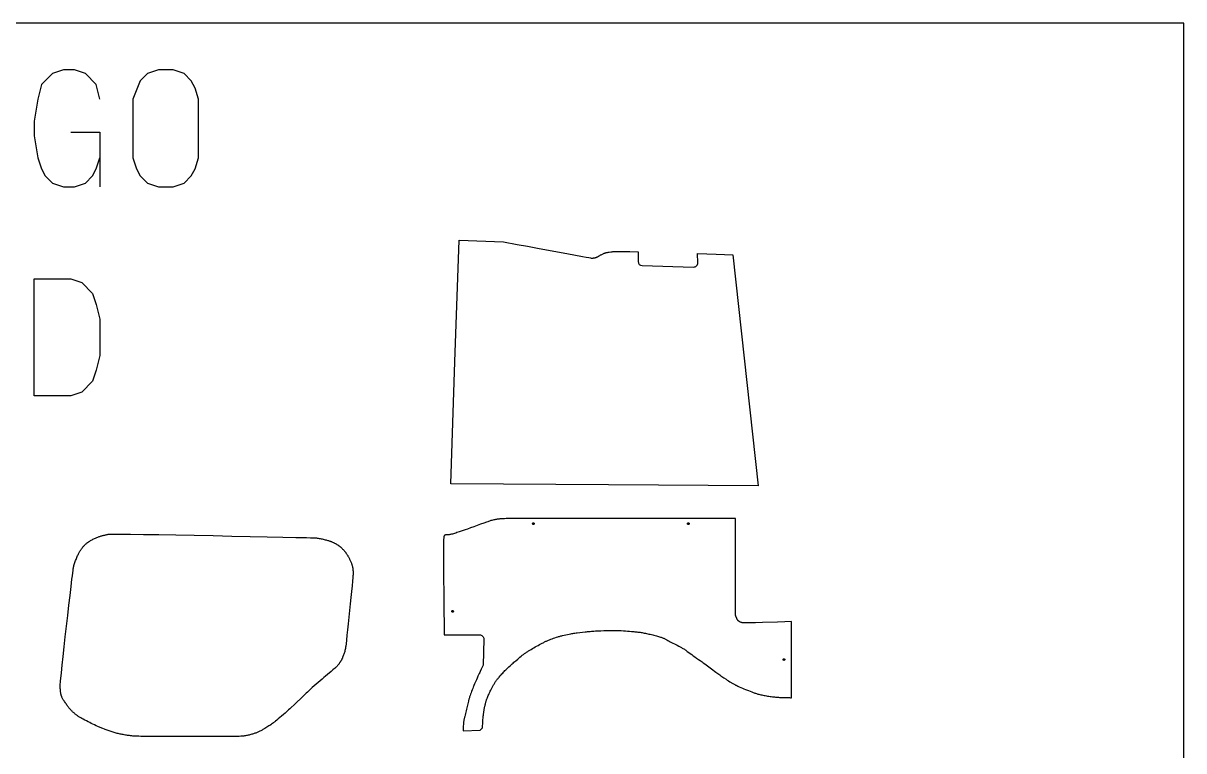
# Model space of a CAD drawing. Extents: x 0 to 10511, y 0 to 8892.
# Drawn here: x 7675 to 10511, y 7114 to 8892 of the extents above; entities that cross this region are included whole.
import ezdxf

# ---------------------------------------------------------------- set-up
doc = ezdxf.new("R2010")
doc.units = 0
doc.layers.add('Default_Layer', color=1, linetype='CONTINUOUS')

msp = doc.modelspace()

# ---------------------------------------------------------------- linework, layer by layer
at = {"layer": 'Default_Layer'}
for points in [[(5199.2, 5419.9), (10511.2, 5419.9), (10511.2, 8891.9), (5199.2, 8891.9), (5199.2, 5419.9)], [(8104.1, 8706.3), (8095.2, 8733), (8086.2, 8750.9), (8068.4, 8768.8), (8041.6, 8777.7), (8005.9, 8777.7), (7979.1, 8768.8), (7961.2, 8750.9), (7943.3, 8706.3), (7943.3, 8563.4), (7952.3, 8536.6), (7961.2, 8518.7), (7979.1, 8500.9), (8005.9, 8491.9), (8041.6, 8491.9), (8068.4, 8500.9), (8086.2, 8518.7), (8095.2, 8536.6), (8104.1, 8563.4), (8104.1, 8706.3)], [(7702.2, 7981.7), (7702.2, 8267.4), (7791.5, 8267.4), (7818.3, 8258.5), (7845.1, 8231.7), (7854, 8204.9), (7863, 8169.2), (7863, 8079.9), (7854, 8044.2), (7845.1, 8017.4), (7818.3, 7990.6), (7791.5, 7981.7), (7702.2, 7981.7)], [(8924.2, 7669.4), (8924.2, 7669.2), (8924.1, 7669), (8924.1, 7668.8), (8924, 7668.6), (8923.9, 7668.4), (8923.8, 7668.3), (8923.7, 7668.1), (8923.6, 7668), (8923.4, 7667.8), (8923.3, 7667.7), (8923.1, 7667.6), (8922.9, 7667.5), (8922.8, 7667.5), (8922.6, 7667.4), (8922.4, 7667.4), (8922.2, 7667.4), (8922, 7667.4), (8921.8, 7667.4), (8921.6, 7667.5), (8921.4, 7667.5), (8921.2, 7667.6), (8921, 7667.7), (8920.9, 7667.8), (8920.7, 7668), (8920.6, 7668.1), (8920.5, 7668.3), (8920.4, 7668.4), (8920.3, 7668.6), (8920.3, 7668.8), (8920.2, 7669), (8920.2, 7669.2), (8920.2, 7669.4), (8920.2, 7669.6), (8920.2, 7669.8), (8920.3, 7670), (8920.3, 7670.2), (8920.4, 7670.3), (8920.5, 7670.5), (8920.6, 7670.7), (8920.7, 7670.8), (8920.9, 7670.9), (8921, 7671), (8921.2, 7671.1), (8921.4, 7671.2), (8921.6, 7671.3), (8921.8, 7671.3), (8922, 7671.4), (8922.2, 7671.4), (8922.4, 7671.4), (8922.6, 7671.3), (8922.8, 7671.3), (8922.9, 7671.2), (8923.1, 7671.1), (8923.3, 7671), (8923.4, 7670.9), (8923.6, 7670.8), (8923.7, 7670.7), (8923.8, 7670.5), (8923.9, 7670.3), (8924, 7670.2), (8924.1, 7670), (8924.1, 7669.8), (8924.2, 7669.6), (8924.2, 7669.4)], [(9302.6, 7669.4), (9302.6, 7669.2), (9302.6, 7669), (9302.6, 7668.8), (9302.5, 7668.6), (9302.4, 7668.4), (9302.3, 7668.3), (9302.2, 7668.1), (9302.1, 7668), (9301.9, 7667.8), (9301.8, 7667.7), (9301.6, 7667.6), (9301.4, 7667.5), (9301.2, 7667.5), (9301, 7667.4), (9300.8, 7667.4), (9300.6, 7667.4), (9300.4, 7667.4), (9300.2, 7667.4), (9300, 7667.5), (9299.9, 7667.5), (9299.7, 7667.6), (9299.5, 7667.7), (9299.4, 7667.8), (9299.2, 7668), (9299.1, 7668.1), (9299, 7668.3), (9298.9, 7668.4), (9298.8, 7668.6), (9298.7, 7668.8), (9298.7, 7669), (9298.7, 7669.2), (9298.6, 7669.4), (9298.7, 7669.6), (9298.7, 7669.8), (9298.7, 7670), (9298.8, 7670.2), (9298.9, 7670.3), (9299, 7670.5), (9299.1, 7670.7), (9299.2, 7670.8), (9299.4, 7670.9), (9299.5, 7671), (9299.7, 7671.1), (9299.9, 7671.2), (9300, 7671.3), (9300.2, 7671.3), (9300.4, 7671.4), (9300.6, 7671.4), (9300.8, 7671.4), (9301, 7671.3), (9301.2, 7671.3), (9301.4, 7671.2), (9301.6, 7671.1), (9301.8, 7671), (9301.9, 7670.9), (9302.1, 7670.8), (9302.2, 7670.7), (9302.3, 7670.5), (9302.4, 7670.3), (9302.5, 7670.2), (9302.6, 7670), (9302.6, 7669.8), (9302.6, 7669.6), (9302.6, 7669.4)], [(7888.4, 7643.9), (7889.1, 7644), (7890.6, 7644), (7895.4, 7644), (7902.7, 7644), (7912.2, 7643.9), (7923.8, 7643.7), (7937.3, 7643.5), (7969.4, 7643.1), (8007, 7642.5), (8048.7, 7641.7), (8093.3, 7640.9), (8139.3, 7640.1), (8185.3, 7639.2), (8230, 7638.3), (8271.9, 7637.5), (8309.7, 7636.6), (8341.9, 7635.9), (8355.6, 7635.6), (8367.3, 7635.3), (8377, 7635), (8384.5, 7634.8), (8389.5, 7634.6), (8391, 7634.5), (8391.9, 7634.4), (8394.1, 7634.1), (8396.4, 7633.7), (8398.8, 7633.3), (8401.2, 7632.9), (8403.6, 7632.4), (8406, 7631.9), (8408.4, 7631.3), (8410.8, 7630.8), (8413.1, 7630.2), (8415.3, 7629.6), (8417.5, 7629.1), (8419.5, 7628.5), (8421.4, 7627.9), (8423.1, 7627.4), (8424.6, 7626.9), (8426, 7626.4), (8427.3, 7625.9), (8428.5, 7625.4), (8429.8, 7624.9), (8431.1, 7624.3), (8432.4, 7623.7), (8433.7, 7623.1), (8435, 7622.5), (8436.3, 7621.9), (8437.5, 7621.2), (8438.8, 7620.6), (8439.9, 7619.9), (8441.1, 7619.3), (8442.1, 7618.6), (8443.2, 7618), (8444.1, 7617.4), (8445, 7616.8), (8445.9, 7616.2), (8446.7, 7615.6), (8447.5, 7615), (8448.4, 7614.4), (8449.2, 7613.7), (8450, 7613.1), (8450.8, 7612.4), (8451.6, 7611.7), (8453.1, 7610.3), (8454.6, 7608.9), (8456, 7607.4), (8457.5, 7605.9), (8458.2, 7605.1), (8458.9, 7604.3), (8459.6, 7603.4), (8460.4, 7602.5), (8461.9, 7600.7), (8462.6, 7599.7), (8463.4, 7598.7), (8464.1, 7597.7), (8464.9, 7596.6), (8465.6, 7595.6), (8466.3, 7594.5), (8467, 7593.5), (8467.7, 7592.4), (8468.3, 7591.3), (8469, 7590.3), (8469.6, 7589.2), (8470.3, 7588), (8470.9, 7586.7), (8471.7, 7585.3), (8472.4, 7583.8), (8473.1, 7582.3), (8473.9, 7580.8), (8474.6, 7579.2), (8475.3, 7577.6), (8476, 7576.1), (8476.6, 7574.5), (8477.2, 7573), (8477.8, 7571.5), (8478.3, 7570.1), (8478.7, 7568.8), (8479.1, 7567.5), (8479.4, 7566.3), (8479.7, 7565.1), (8480, 7563.8), (8480.2, 7562.6), (8480.5, 7561.3), (8480.7, 7560.1), (8480.8, 7558.8), (8481, 7557.6), (8481.1, 7556.3), (8481.2, 7555.1), (8481.3, 7553.8), (8481.4, 7552.6), (8481.5, 7551.3), (8481.5, 7550), (8481.6, 7547.5), (8481.6, 7547.1), (8481.5, 7546.4), (8481.4, 7544.4), (8481.2, 7541.6), (8480.9, 7538.1), (8480, 7528.9), (8478.9, 7517.3), (8477.6, 7503.8), (8476.1, 7489), (8474.5, 7473.2), (8472.8, 7456.9), (8469.5, 7424.9), (8467.9, 7410), (8466.5, 7396.6), (8465.3, 7385.1), (8464.3, 7376), (8463.5, 7369.7), (8463.3, 7367.8), (8463.1, 7366.7), (8462.9, 7365.6), (8462.7, 7364.4), (8462.1, 7362), (8461.6, 7359.7), (8460.9, 7357.3), (8460.3, 7355), (8459.6, 7352.8), (8458.9, 7350.7), (8458.2, 7348.6), (8457.5, 7346.7), (8456.7, 7344.7), (8456, 7342.7), (8455.2, 7340.8), (8454.3, 7338.9), (8453.8, 7337.9), (8453.4, 7337), (8452.9, 7336.1), (8452.4, 7335.2), (8451.9, 7334.2), (8451.4, 7333.3), (8450.8, 7332.5), (8450.2, 7331.6), (8449.6, 7330.7), (8449, 7329.8), (8448.4, 7329), (8447.7, 7328.1), (8447.1, 7327.3), (8446.4, 7326.4), (8445, 7324.7), (8443.6, 7323.1), (8442.2, 7321.5), (8440.7, 7319.9), (8439.8, 7319.1), (8438.7, 7318), (8437.3, 7316.7), (8435.7, 7315.3), (8432, 7312.1), (8427.8, 7308.4), (8418.8, 7300.7), (8414.4, 7296.9), (8410.3, 7293.4), (8405.6, 7289.3), (8400.8, 7285.1), (8391.2, 7276.9), (8386.4, 7272.8), (8381.7, 7268.7), (8376.9, 7264.5), (8374.6, 7262.4), (8372.2, 7260.3), (8369.7, 7257.9), (8366.8, 7255.2), (8363.6, 7252.2), (8360.1, 7248.9), (8352.6, 7241.8), (8344.8, 7234.3), (8337.1, 7226.9), (8330, 7220.1), (8326.8, 7217.1), (8323.9, 7214.4), (8321.4, 7212.1), (8319.3, 7210.2), (8315.4, 7206.7), (8311.2, 7203.1), (8306.9, 7199.4), (8302.6, 7195.8), (8298.5, 7192.3), (8294.8, 7189.2), (8291.6, 7186.6), (8290.2, 7185.5), (8289, 7184.6), (8286.8, 7183), (8284.6, 7181.3), (8282.3, 7179.7), (8280.1, 7178.1), (8277.8, 7176.6), (8275.5, 7175.1), (8273.2, 7173.6), (8270.9, 7172.2), (8268.3, 7170.6), (8265.5, 7168.9), (8262.4, 7167.1), (8260.8, 7166.1), (8259.1, 7165.2), (8257.4, 7164.3), (8255.7, 7163.3), (8253.9, 7162.4), (8252.2, 7161.5), (8250.4, 7160.7), (8248.7, 7159.9), (8246.9, 7159.2), (8245.2, 7158.5), (8243.5, 7157.8), (8241.7, 7157.2), (8239.8, 7156.5), (8237.8, 7155.9), (8235.8, 7155.3), (8233.8, 7154.7), (8231.6, 7154.1), (8229.5, 7153.5), (8227.3, 7153), (8225.2, 7152.5), (8223, 7152), (8220.8, 7151.5), (8218.6, 7151.1), (8216.4, 7150.8), (8214.2, 7150.4), (8212.1, 7150.1), (8211.4, 7150.1), (8210.4, 7150), (8207.4, 7149.9), (8203.3, 7149.8), (8198.1, 7149.7), (8191.8, 7149.6), (8184.7, 7149.5), (8168, 7149.4), (8148.6, 7149.3), (8127.2, 7149.2), (8104.5, 7149.2), (8081.1, 7149.2), (8057.6, 7149.3), (8034.8, 7149.3), (8013.2, 7149.4), (7993.7, 7149.5), (7976.7, 7149.6), (7969.4, 7149.7), (7963.1, 7149.8), (7957.7, 7149.9), (7953.4, 7150), (7950.2, 7150), (7949.1, 7150.1), (7948.3, 7150.1), (7945.7, 7150.4), (7943.1, 7150.6), (7940.5, 7150.9), (7937.9, 7151.2), (7935.4, 7151.5), (7932.8, 7151.8), (7930.2, 7152.2), (7927.6, 7152.6), (7925.1, 7153), (7922.5, 7153.4), (7920, 7153.9), (7917.5, 7154.4), (7915, 7154.9), (7912.5, 7155.4), (7910, 7155.9), (7907.6, 7156.5), (7905.1, 7157.1), (7902.7, 7157.7), (7900.2, 7158.4), (7897.7, 7159.1), (7895.3, 7159.8), (7892.8, 7160.6), (7890.3, 7161.4), (7887.9, 7162.2), (7885.4, 7163), (7883, 7163.8), (7880.7, 7164.6), (7878.4, 7165.5), (7876.1, 7166.3), (7873.9, 7167.1), (7869.7, 7168.7), (7867.7, 7169.5), (7865.7, 7170.3), (7863.7, 7171.2), (7861.6, 7172.1), (7859.6, 7172.9), (7857.6, 7173.8), (7853.6, 7175.7), (7849.7, 7177.6), (7845.8, 7179.5), (7841.9, 7181.4), (7838.2, 7183.3), (7834.3, 7185.3), (7830.3, 7187.3), (7826.2, 7189.4), (7822.2, 7191.6), (7820.2, 7192.6), (7818.3, 7193.7), (7816.5, 7194.7), (7814.7, 7195.8), (7813, 7196.8), (7811.5, 7197.7), (7810, 7198.6), (7808.7, 7199.5), (7807.5, 7200.4), (7806.3, 7201.3), (7805.1, 7202.2), (7803.9, 7203.1), (7802.7, 7204.1), (7801.5, 7205), (7800.4, 7206), (7799.2, 7207), (7798.1, 7208), (7797, 7209), (7795.9, 7210), (7794.8, 7211.1), (7793.7, 7212.1), (7792.7, 7213.2), (7791.7, 7214.3), (7790.6, 7215.4), (7789.6, 7216.6), (7788.4, 7218), (7787.2, 7219.5), (7786, 7221.1), (7784.7, 7222.8), (7783.4, 7224.6), (7782.1, 7226.3), (7780.9, 7228.1), (7779.6, 7229.9), (7778.5, 7231.6), (7776.3, 7234.8), (7775.4, 7236.2), (7774.6, 7237.4), (7774, 7238.5), (7773.4, 7239.3), (7772.6, 7240.8), (7771.8, 7242.3), (7770.9, 7243.9), (7770.2, 7245.4), (7769.8, 7246.2), (7769.5, 7247), (7769.1, 7247.8), (7768.8, 7248.6), (7768.5, 7249.4), (7768.3, 7250.2), (7768, 7251), (7767.8, 7251.8), (7767.6, 7252.7), (7767.4, 7253.8), (7767.2, 7255), (7767, 7256.4), (7766.8, 7257.9), (7766.6, 7259.4), (7766.5, 7261.1), (7766.3, 7262.8), (7766.2, 7264.5), (7766.1, 7266.3), (7766, 7268.1), (7765.9, 7269.9), (7765.9, 7271.7), (7765.9, 7273.4), (7765.9, 7275), (7765.9, 7276.6), (7765.9, 7277.2), (7766, 7278.2), (7766.2, 7281.1), (7766.6, 7285.4), (7767.2, 7290.9), (7768.7, 7305.2), (7770.6, 7323.4), (7772.9, 7344.6), (7775.5, 7368.1), (7778.3, 7393.2), (7781.2, 7419.1), (7784.1, 7445), (7787, 7470.2), (7789.8, 7494), (7792.4, 7515.5), (7793.5, 7525.2), (7794.6, 7534.1), (7795.6, 7542.1), (7796.5, 7549), (7797.3, 7554.8), (7797.9, 7559.4), (7798.2, 7561.3), (7798.4, 7562.7), (7798.6, 7563.9), (7798.8, 7564.6), (7799.4, 7567), (7800.2, 7569.5), (7800.9, 7571.9), (7801.7, 7574.4), (7802.6, 7576.9), (7803.5, 7579.4), (7804.5, 7581.8), (7805.4, 7584.3), (7806.4, 7586.6), (7807.4, 7589), (7808.4, 7591.2), (7809.4, 7593.3), (7810.4, 7595.3), (7811.4, 7597.2), (7812.4, 7599), (7813.3, 7600.6), (7814.2, 7602.1), (7815.2, 7603.7), (7816.2, 7605.2), (7817.2, 7606.6), (7818.2, 7608.1), (7819.3, 7609.6), (7820.4, 7611), (7821.5, 7612.4), (7822.7, 7613.8), (7823.8, 7615.1), (7825.1, 7616.4), (7826.3, 7617.7), (7827.6, 7619), (7828.9, 7620.2), (7830.2, 7621.4), (7831.6, 7622.5), (7832.3, 7623), (7833.1, 7623.6), (7833.8, 7624.2), (7834.6, 7624.7), (7835.5, 7625.3), (7836.3, 7625.8), (7838.1, 7626.9), (7839.9, 7628), (7841.8, 7629), (7843.8, 7630.1), (7845.8, 7631.1), (7847.8, 7632), (7849.8, 7633), (7851.8, 7633.9), (7853.7, 7634.7), (7855.6, 7635.5), (7857.5, 7636.3), (7859.3, 7637), (7861, 7637.6), (7862.6, 7638.2), (7864.3, 7638.8), (7866, 7639.3), (7867.7, 7639.8), (7869.4, 7640.3), (7871.1, 7640.8), (7872.8, 7641.2), (7874.5, 7641.6), (7876.2, 7642), (7877.9, 7642.4), (7879.7, 7642.7), (7881.4, 7643), (7883.1, 7643.3), (7884.9, 7643.5), (7886.6, 7643.7), (7888.4, 7643.9)], [(8726.5, 7455.1), (8726.5, 7454.9), (8726.5, 7454.7), (8726.4, 7454.5), (8726.4, 7454.4), (8726.3, 7454.2), (8726.2, 7454), (8726.1, 7453.9), (8725.9, 7453.7), (8725.8, 7453.6), (8725.6, 7453.5), (8725.5, 7453.4), (8725.3, 7453.3), (8725.1, 7453.2), (8724.9, 7453.2), (8724.7, 7453.2), (8724.5, 7453.1), (8724.3, 7453.2), (8724.1, 7453.2), (8723.9, 7453.2), (8723.7, 7453.3), (8723.6, 7453.4), (8723.4, 7453.5), (8723.2, 7453.6), (8723.1, 7453.7), (8723, 7453.9), (8722.9, 7454), (8722.8, 7454.2), (8722.7, 7454.4), (8722.6, 7454.5), (8722.6, 7454.7), (8722.5, 7454.9), (8722.5, 7455.1), (8722.5, 7455.3), (8722.6, 7455.5), (8722.6, 7455.7), (8722.7, 7455.9), (8722.8, 7456.1), (8722.9, 7456.3), (8723, 7456.4), (8723.1, 7456.6), (8723.2, 7456.7), (8723.4, 7456.8), (8723.6, 7456.9), (8723.7, 7457), (8723.9, 7457.1), (8724.1, 7457.1), (8724.3, 7457.1), (8724.5, 7457.1), (8724.7, 7457.1), (8724.9, 7457.1), (8725.1, 7457.1), (8725.3, 7457), (8725.5, 7456.9), (8725.6, 7456.8), (8725.8, 7456.7), (8725.9, 7456.6), (8726.1, 7456.4), (8726.2, 7456.3), (8726.3, 7456.1), (8726.4, 7455.9), (8726.4, 7455.7), (8726.5, 7455.5), (8726.5, 7455.3), (8726.5, 7455.1)], [(9536.2, 7337.4), (9536.2, 7337.2), (9536.1, 7337), (9536.1, 7336.8), (9536, 7336.6), (9535.9, 7336.4), (9535.8, 7336.3), (9535.7, 7336.1), (9535.6, 7336), (9535.4, 7335.8), (9535.3, 7335.7), (9535.1, 7335.6), (9534.9, 7335.5), (9534.8, 7335.5), (9534.6, 7335.4), (9534.4, 7335.4), (9534.2, 7335.4), (9534, 7335.4), (9533.8, 7335.4), (9533.6, 7335.5), (9533.4, 7335.5), (9533.2, 7335.6), (9533, 7335.7), (9532.9, 7335.8), (9532.8, 7336), (9532.6, 7336.1), (9532.5, 7336.3), (9532.4, 7336.4), (9532.3, 7336.6), (9532.3, 7336.8), (9532.2, 7337), (9532.2, 7337.2), (9532.2, 7337.4), (9532.2, 7337.6), (9532.2, 7337.8), (9532.3, 7338), (9532.3, 7338.2), (9532.4, 7338.3), (9532.5, 7338.5), (9532.6, 7338.7), (9532.8, 7338.8), (9532.9, 7338.9), (9533, 7339), (9533.2, 7339.1), (9533.4, 7339.2), (9533.6, 7339.3), (9533.8, 7339.3), (9534, 7339.4), (9534.2, 7339.4), (9534.4, 7339.4), (9534.6, 7339.3), (9534.8, 7339.3), (9534.9, 7339.2), (9535.1, 7339.1), (9535.3, 7339), (9535.4, 7338.9), (9535.6, 7338.8), (9535.7, 7338.7), (9535.8, 7338.5), (9535.9, 7338.3), (9536, 7338.2), (9536.1, 7338), (9536.1, 7337.8), (9536.2, 7337.6), (9536.2, 7337.4)]]:
    msp.add_lwpolyline(points, close=True, dxfattribs=at)
for points in [[(7863, 8706.3), (7854, 8742), (7827.3, 8768.8), (7800.5, 8777.7), (7773.7, 8777.7), (7746.9, 8768.8), (7720.1, 8742), (7711.2, 8706.3), (7702.2, 8652.7), (7702.2, 8617), (7711.2, 8563.4), (7720.1, 8536.6), (7729, 8518.7), (7746.9, 8500.9), (7773.7, 8491.9), (7800.5, 8491.9), (7827.3, 8500.9), (7845.1, 8518.7), (7854, 8536.6), (7863, 8563.4)], [(7791.5, 8625.9), (7863, 8625.9), (7863, 8491.9)]]:
    msp.add_lwpolyline(points, dxfattribs=at)
for points in [[(8740.4, 8362.1), (8849.3, 8357.7), (8882.6, 8351.6), (8907.6, 8347), (8935.9, 8341.7), (8994.5, 8330.8), (9020.8, 8325.9), (9042.4, 8322), (9050.9, 8320.4), (9057.4, 8319.3), (9061.8, 8318.5), (9063.1, 8318.3), (9063.7, 8318.3), (9065.1, 8318.2), (9066.4, 8318.2), (9067.7, 8318.3), (9069, 8318.4), (9070.4, 8318.6), (9071, 8318.7), (9071.7, 8318.8), (9072.3, 8318.9), (9073, 8319.1), (9073.6, 8319.2), (9074.2, 8319.4), (9074.9, 8319.7), (9075.6, 8319.9), (9076.4, 8320.3), (9077.2, 8320.7), (9078.1, 8321.1), (9078.9, 8321.6), (9080.8, 8322.6), (9082.6, 8323.7), (9084.5, 8324.7), (9086.2, 8325.7), (9087, 8326.1), (9087.8, 8326.5), (9090.7, 8327.9), (9092.2, 8328.6), (9093.7, 8329.2), (9095.3, 8329.9), (9096.8, 8330.4), (9097.6, 8330.7), (9098.3, 8331), (9099.1, 8331.2), (9099.9, 8331.4), (9100.8, 8331.6), (9101.9, 8331.9), (9103.1, 8332.1), (9104.5, 8332.3), (9105.9, 8332.6), (9107.5, 8332.8), (9111, 8333.2), (9114.6, 8333.7), (9116.4, 8333.9), (9118.2, 8334), (9120, 8334.2), (9121.8, 8334.3), (9123.5, 8334.4), (9125.1, 8334.5), (9125.9, 8334.5), (9127, 8334.5), (9130.4, 8334.5), (9135.2, 8334.4), (9141.4, 8334.3), (9157.5, 8333.9), (9177.8, 8333.3), (9177.8, 8309.8, 0.406167), (9187.5, 8299.8), (9313.3, 8296.3, 0.206269), (9320.6, 8299.2, 0.206269), (9323.6, 8306.6), (9322.9, 8329), (9369, 8327.7), (9409.6, 8326.5), (9471.1, 7761.4), (9105.3, 7764.1), (8720.5, 7766.8), (8730.4, 8064.4), (8740.4, 8362.1)], [(8862.7, 7681.8), (8859, 7681.7), (8855.2, 7681.6), (8851.3, 7681.4), (8847.4, 7681.3), (8843.6, 7681.1), (8840.2, 7680.8), (8838.6, 7680.7), (8837.1, 7680.6), (8835.7, 7680.4), (8834.5, 7680.2), (8833.3, 7680.1), (8832.1, 7679.9), (8829.8, 7679.5), (8827.5, 7679), (8825.2, 7678.5), (8822.9, 7677.9), (8820.6, 7677.3), (8818.3, 7676.7), (8816, 7676), (8814.6, 7675.6), (8812.7, 7674.9), (8810.3, 7674.1), (8807.4, 7673.1), (8800.7, 7670.7), (8793, 7668), (8776.3, 7661.9), (8768.2, 7659), (8760.8, 7656.3), (8755.6, 7654.5), (8750.5, 7652.6), (8745.4, 7650.8), (8742.8, 7649.9), (8740.3, 7649.1), (8735, 7647.4), (8732.2, 7646.5), (8729.5, 7645.7), (8726.8, 7644.8), (8724.3, 7644.1), (8721.9, 7643.4), (8719.8, 7642.9), (8719.3, 7642.7), (8718.8, 7642.7), (8718.3, 7642.6), (8717.7, 7642.5), (8716.6, 7642.4), (8715.5, 7642.4), (8714.4, 7642.3), (8713.3, 7642.3), (8712.2, 7642.3), (8711.1, 7642.3), (8710, 7642.2), (8709.4, 7642.1), (8708.9, 7642.1), (8708.4, 7642), (8707.9, 7641.9), (8707.4, 7641.8), (8706.9, 7641.6), (8706.5, 7641.4), (8706, 7641.3), (8705.6, 7641), (8705.2, 7640.8), (8704.8, 7640.5), (8704.4, 7640.2), (8704.1, 7639.9), (8703.7, 7639.5), (8703.6, 7639.3), (8703.6, 7639.2), (8703.5, 7638.9), (8703.4, 7638.6), (8703.3, 7637.9), (8703.2, 7636.9), (8703, 7635.8), (8702.9, 7634.4), (8702.8, 7632.9), (8702.7, 7631.2), (8702.6, 7629.3), (8702.6, 7627.2), (8702.4, 7622.5), (8702.3, 7617.2), (8702.3, 7611.2), (8702.2, 7604.7), (8702.2, 7597.7), (8702.2, 7590.3), (8702.2, 7582.4), (8702.3, 7565.4), (8702.4, 7547.2), (8702.6, 7528.1), (8702.8, 7508.5), (8703.2, 7468.9), (8703.4, 7449.6), (8703.6, 7431), (8703.7, 7413.6), (8703.7, 7405.5), (8703.7, 7397.7), (8790.8, 7397.7, -0.20163), (8797.9, 7394.7, -0.20163), (8800.8, 7387.5), (8799.4, 7323.8), (8797, 7318.7), (8794.5, 7313.6), (8792.1, 7308.4), (8790.9, 7305.8), (8789.7, 7303.3), (8786.6, 7296.4), (8784.7, 7292.1), (8782.6, 7287.5), (8780.5, 7282.7), (8778.4, 7278.1), (8776.6, 7273.8), (8775.8, 7271.8), (8775, 7270), (8773.7, 7266.6), (8772.3, 7263.2), (8771, 7259.7), (8769.6, 7256.2), (8768.4, 7252.7), (8767.2, 7249.3), (8766.6, 7247.6), (8766, 7245.9), (8765.5, 7244.2), (8765, 7242.6), (8764.5, 7240.9), (8764.1, 7239.2), (8763.6, 7237.6), (8763.2, 7235.9), (8762.4, 7232.6), (8761.7, 7229.2), (8760.3, 7222.5), (8759.6, 7219.1), (8758.8, 7215.8), (8757.9, 7212.3), (8757, 7208.8), (8756, 7205.2), (8755.1, 7201.7), (8754.1, 7198.2), (8753.7, 7196.5), (8753.3, 7194.8), (8752.9, 7193.1), (8752.6, 7191.5), (8752.3, 7189.8), (8752, 7188.3), (8751.8, 7186.7), (8751.6, 7185.2), (8751.4, 7183.6), (8751.3, 7182.1), (8751.1, 7180.5), (8751, 7179), (8750.8, 7175.8), (8750.7, 7172.7), (8750.5, 7169.6), (8750.4, 7166.4), (8750.2, 7163.3), (8791.6, 7164.9), (8797.4, 7170.7), (8797.8, 7175.4), (8798.1, 7180.2), (8798.8, 7190), (8799.2, 7194.7), (8799.4, 7197), (8799.6, 7199.3), (8799.8, 7201.5), (8800, 7203.6), (8800.3, 7205.6), (8800.6, 7207.5), (8800.9, 7209.4), (8801.2, 7211.3), (8801.5, 7213.2), (8801.9, 7215.2), (8802.6, 7219.2), (8803.5, 7223.2), (8803.9, 7225.1), (8804.3, 7227), (8804.8, 7228.8), (8805.2, 7230.6), (8805.6, 7232.3), (8806, 7233.9), (8806.5, 7235.4), (8806.9, 7236.8), (8807.3, 7238.1), (8807.7, 7239.4), (8808.2, 7240.7), (8808.7, 7242), (8809.1, 7243.3), (8809.6, 7244.6), (8810.7, 7247.2), (8811.8, 7249.7), (8812.9, 7252.3), (8814, 7254.8), (8815.2, 7257.3), (8816.5, 7260), (8817.9, 7262.9), (8819.5, 7266.1), (8821.2, 7269.3), (8822.1, 7271), (8823, 7272.7), (8823.9, 7274.3), (8824.9, 7276), (8825.8, 7277.6), (8826.8, 7279.2), (8827.8, 7280.8), (8828.8, 7282.3), (8829.8, 7283.8), (8830.9, 7285.3), (8832, 7286.8), (8833.2, 7288.3), (8834.4, 7289.9), (8835.6, 7291.4), (8836.8, 7292.9), (8838.1, 7294.4), (8840.5, 7297.2), (8842.9, 7299.9), (8845.1, 7302.4), (8847, 7304.5), (8848.8, 7306.5), (8850.7, 7308.4), (8852.6, 7310.3), (8854.5, 7312.1), (8856.4, 7314), (8858.3, 7315.8), (8862.2, 7319.4), (8866.2, 7323.2), (8868.2, 7325.1), (8870.3, 7327), (8872.4, 7328.9), (8874.5, 7330.8), (8876.7, 7332.7), (8878.8, 7334.5), (8883.6, 7338.6), (8886.2, 7340.9), (8889, 7343.2), (8891.9, 7345.5), (8893.3, 7346.7), (8894.8, 7347.9), (8896.3, 7349), (8897.7, 7350.1), (8899.2, 7351.2), (8900.6, 7352.2), (8902.1, 7353.2), (8903.6, 7354.2), (8905.1, 7355.3), (8906.6, 7356.3), (8908.2, 7357.3), (8909.8, 7358.3), (8913.1, 7360.3), (8916.5, 7362.3), (8919.8, 7364.2), (8923.2, 7366.2), (8926.5, 7368.1), (8929.8, 7370), (8933.3, 7371.9), (8936.7, 7373.8), (8940.3, 7375.8), (8943.8, 7377.6), (8945.5, 7378.5), (8947.3, 7379.4), (8949, 7380.3), (8950.8, 7381.1), (8952.5, 7381.9), (8954.2, 7382.7), (8955.9, 7383.5), (8957.6, 7384.2), (8959.3, 7384.9), (8961, 7385.6), (8962.7, 7386.3), (8964.4, 7387), (8967.8, 7388.3), (8971.3, 7389.6), (8974.8, 7390.8), (8978.3, 7391.9), (8981.9, 7393), (8983.7, 7393.5), (8985.5, 7394.1), (8987.4, 7394.6), (8989.3, 7395.1), (8991.3, 7395.6), (8993.2, 7396.1), (8997.3, 7397.1), (9001.4, 7398), (9005.5, 7398.9), (9009.6, 7399.7), (9013.7, 7400.5), (9015.8, 7400.8), (9018.1, 7401.2), (9020.7, 7401.6), (9023.3, 7402), (9026.2, 7402.4), (9029.1, 7402.8), (9035.3, 7403.6), (9041.7, 7404.3), (9048.2, 7405), (9051.4, 7405.4), (9054.5, 7405.7), (9057.6, 7406), (9060.6, 7406.2), (9063.7, 7406.5), (9066.8, 7406.7), (9070, 7407), (9073.4, 7407.2), (9080.2, 7407.6), (9087, 7407.9), (9093.8, 7408.2), (9100.3, 7408.4), (9103.4, 7408.5), (9106.3, 7408.6), (9109.1, 7408.6), (9111.7, 7408.6), (9116.7, 7408.6), (9121.8, 7408.6), (9126.8, 7408.5), (9131.8, 7408.3), (9136.8, 7408.1), (9141.9, 7407.8), (9146.9, 7407.5), (9151.9, 7407.1), (9156.9, 7406.7), (9162.1, 7406.2), (9167.2, 7405.7), (9169.8, 7405.5), (9172.4, 7405.2), (9175, 7404.9), (9177.6, 7404.6), (9180.2, 7404.2), (9182.8, 7403.9), (9185.4, 7403.5), (9187.9, 7403.1), (9190.5, 7402.6), (9193, 7402.2), (9195.7, 7401.7), (9198.5, 7401.1), (9201.4, 7400.5), (9204.4, 7399.8), (9207.4, 7399.1), (9210.5, 7398.4), (9213.6, 7397.6), (9216.6, 7396.9), (9219.6, 7396.1), (9222.5, 7395.3), (9225.3, 7394.6), (9227.9, 7393.8), (9230.3, 7393.1), (9232.5, 7392.4), (9234.4, 7391.8), (9236.1, 7391.2), (9237.6, 7390.6), (9239.1, 7389.9), (9240.6, 7389.3), (9242.1, 7388.6), (9243.5, 7387.9), (9245, 7387.1), (9246.4, 7386.4), (9247.8, 7385.6), (9250.7, 7384), (9253.5, 7382.4), (9256.4, 7380.9), (9257.8, 7380.1), (9259.3, 7379.4), (9262.8, 7377.6), (9266.4, 7375.8), (9269.9, 7374), (9273.5, 7372.2), (9277, 7370.4), (9278.8, 7369.5), (9280.5, 7368.5), (9282.3, 7367.6), (9284, 7366.6), (9285.7, 7365.6), (9287.4, 7364.6), (9289.2, 7363.5), (9290.9, 7362.4), (9292.7, 7361.2), (9294.4, 7360), (9296.2, 7358.7), (9298, 7357.4), (9301.7, 7354.8), (9305.4, 7352.1), (9309.1, 7349.4), (9312.7, 7346.7), (9316.4, 7344), (9320.8, 7340.9), (9325.2, 7337.8), (9329.7, 7334.7), (9334.1, 7331.6), (9336.9, 7329.5), (9340.8, 7326.6), (9350.5, 7319.4), (9360.4, 7312.1), (9364.5, 7309.1), (9367.6, 7306.8), (9372.5, 7303.2), (9377.4, 7299.7), (9379.9, 7297.9), (9382.4, 7296.2), (9384.9, 7294.4), (9387.4, 7292.7), (9392.8, 7289.1), (9395.7, 7287.2), (9398.7, 7285.2), (9401.8, 7283.2), (9403.3, 7282.3), (9404.9, 7281.3), (9406.4, 7280.4), (9408, 7279.5), (9409.5, 7278.6), (9411.1, 7277.8), (9412.6, 7276.9), (9414.3, 7276.1), (9416, 7275.2), (9417.7, 7274.4), (9419.5, 7273.6), (9421.3, 7272.7), (9425.1, 7271), (9428.9, 7269.3), (9432.8, 7267.7), (9436.6, 7266.1), (9440.4, 7264.5), (9447.8, 7261.4), (9451.6, 7259.9), (9455.4, 7258.3), (9457.3, 7257.6), (9459.2, 7256.9), (9461.1, 7256.2), (9463, 7255.5), (9465, 7254.9), (9466.9, 7254.2), (9468.9, 7253.7), (9470.8, 7253.1), (9472.9, 7252.6), (9475.2, 7252), (9477.6, 7251.5), (9480.2, 7250.9), (9482.9, 7250.4), (9485.7, 7249.9), (9488.5, 7249.3), (9491.5, 7248.8), (9494.4, 7248.3), (9497.4, 7247.9), (9500.3, 7247.4), (9503.2, 7247), (9506, 7246.6), (9508.7, 7246.3), (9511.3, 7245.9), (9513.8, 7245.7), (9516.2, 7245.4), (9518.6, 7245.2), (9521, 7245.1), (9523.4, 7244.9), (9525.8, 7244.8), (9528.3, 7244.7), (9533.1, 7244.6), (9537.9, 7244.5), (9542.7, 7244.4), (9547.5, 7244.3), (9550, 7244.2), (9552.4, 7244.1), (9552.4, 7430), (9536.5, 7429.5), (9518.6, 7429), (9481.4, 7427.9), (9464.7, 7427.4), (9451, 7427), (9441.4, 7426.8), (9438.5, 7426.7), (9437.7, 7426.7), (9437.2, 7426.7), (9435.2, 7426.9), (9434.2, 7427), (9433.2, 7427.1), (9432.2, 7427.3), (9431.2, 7427.5), (9430.7, 7427.6), (9430.2, 7427.8), (9429.8, 7427.9), (9429.3, 7428.1), (9428.3, 7428.5), (9427.3, 7428.9), (9426.4, 7429.4), (9425.9, 7429.7), (9425.4, 7430), (9424.9, 7430.3), (9424.4, 7430.6), (9424, 7431), (9423.5, 7431.3), (9423.1, 7431.7), (9422.7, 7432), (9422.3, 7432.4), (9421.9, 7432.8), (9421.5, 7433.3), (9421.2, 7433.8), (9420.8, 7434.4), (9420.3, 7435.1), (9419.9, 7435.8), (9419.5, 7436.5), (9419.1, 7437.3), (9418.7, 7438.1), (9418.3, 7439), (9417.9, 7439.9), (9417.5, 7440.8), (9417.2, 7441.6), (9416.9, 7442.5), (9416.6, 7443.4), (9416.3, 7444.3), (9416.1, 7445.1), (9416.1, 7445.4), (9416.1, 7446), (9416, 7447.6), (9415.9, 7450.1), (9415.9, 7453.3), (9415.8, 7457.2), (9415.8, 7461.8), (9415.7, 7472.9), (9415.7, 7486.1), (9415.7, 7501.1), (9415.8, 7535.5), (9415.9, 7573.3), (9416, 7612), (9416.1, 7649), (9416.1, 7666), (9416.1, 7681.6), (9339.8, 7681.6), (9253.2, 7681.7), (9073.8, 7681.8), (8993.3, 7681.9), (8927.2, 7681.9), (8881.6, 7681.9), (8868.4, 7681.8), (8864.6, 7681.8), (8862.7, 7681.8)]]:
    msp.add_lwpolyline(points, format="xyb", close=True, dxfattribs=at)

doc.saveas('drawing.dxf')
